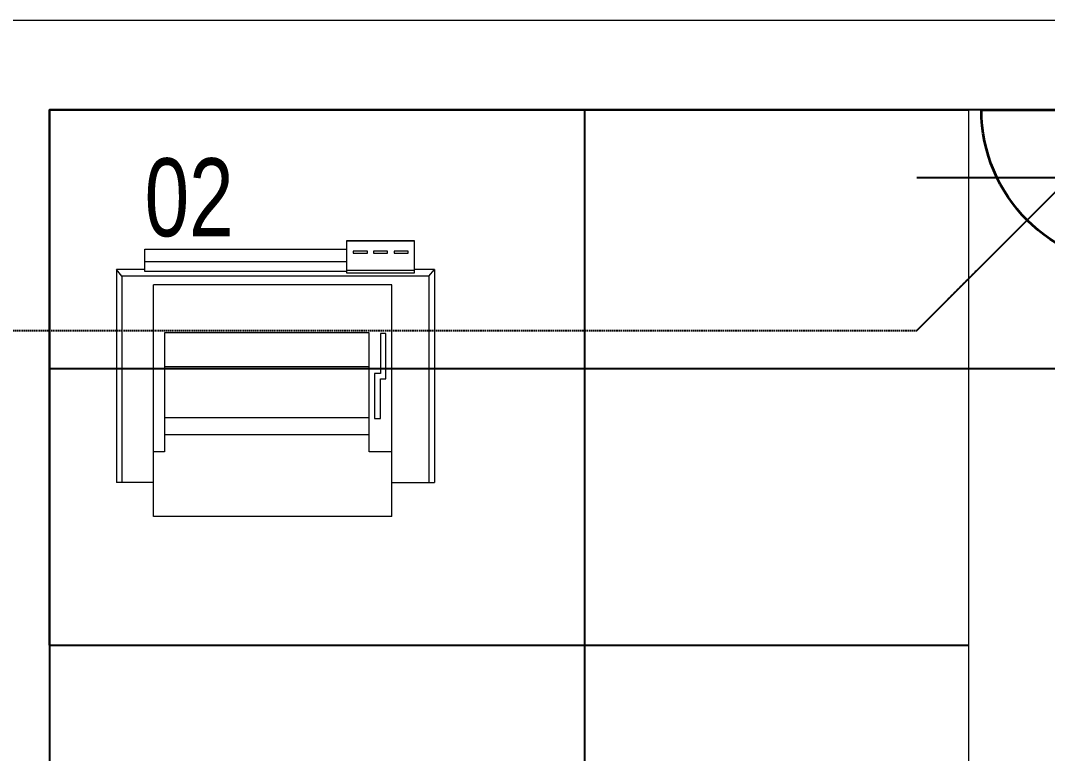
# Model space of a CAD drawing. Extents: x -12260 to 57327, y -29287 to 19916.
# Drawn here: x 38543 to 39694, y -3532 to -2710 of the extents above; entities that cross this region are included whole.
import ezdxf
from ezdxf.enums import TextEntityAlignment as Align

# ---------------------------------------------------------------- set-up
doc = ezdxf.new("R2010")
doc.units = 0
doc.header["$LTSCALE"] = 0.25
doc.linetypes.add('DASHDOT', pattern=[25.4, 12.7, -6.35, 0, -6.35])
doc.linetypes.add('HIDDEN', pattern=[9.525, 6.35, -3.175])
for name, color, linetype, lineweight in [('01-First Floor-FUR$0$72_EGR_EQP_TAG', 142, 'Continuous', 5), ('01-First Floor-FUR$0$LOADING', 253, 'Continuous', 5), ('01-First Floor-FUR$0$Walls', 251, 'Continuous', 5), ('E-LITE-CLNG-CNDT', 6, 'DASHDOT', 35), ('E-LITE-EXIT-NUMB', 6, 'Continuous', 25), ('E-POWR-FLOR-CNDT', 6, 'HIDDEN', 25), ('E-POWR-WALL @ 100', 4, 'Continuous', 35)]:
    doc.layers.add(name, color=color, linetype=linetype, lineweight=lineweight)
doc.layers.add('01-First Floor-FUR$0$FALSE CEILING', color=251, linetype='Continuous')
doc.styles.add('01-First Floor-FUR$0$X3G_ENTITY_257CFD', font='swisscl.ttf', dxfattribs={"height": 200})
doc.styles.add('DC_SIMPLEX', font='SIMPLEX.shx', dxfattribs={"width": 0.7})

# ---------------------------------------------------------------- blocks, each defined once
blk = doc.blocks.new('01-First Floor-FUR$0$ITPPLT2C-P')
at = {"color": 0}
for p, q in [((0.0229, 0.0318), (0.2618, 0.0318)), ((0.0304, 0.0256), (0.0229, 0.0318)), ((0.0229, 0), (0.0229, 0.0318)), ((0.0304, -0.3182), (0.0304, 0.0256)), ((0.0304, 0.0256), (0.2618, 0.0256)), ((0.2618, -0.0096), (0.2618, 0.0318)), ((0, 0), (0, -0.2262)), ((0.0252, 0), (0, 0)), ((0.0139, 0), (0.0139, -0.2262)), ((0.0252, 0), (0.0139, 0)), ((0.0252, -0.2262), (0.0252, 0)), ((0.0401, -0.2769), (0.0401, -0.0096)), ((0.3, -0.0096), (0.0401, -0.0096)), ((0.2274, -0.0222), (0.2274, -0.0096)), ((0.3, -0.2769), (0.3, -0.0096)), ((0.0939, -0.2515), (0.0939, -0.0222)), ((0.0939, -0.0222), (0.2274, -0.0222)), ((0.1321, -0.2515), (0.1321, -0.0222)), ((0.1894, -0.2515), (0.1894, -0.0222)), ((0.2082, -0.2515), (0.2082, -0.0222)), ((-0.0091, -0.2262), (0.0267, -0.2262)), ((-0.0091, -0.3023), (-0.0091, -0.2262)), ((-0.0087, -0.2262), (0.0236, -0.2262)), ((-0.0087, -0.3023), (-0.0087, -0.2262)), ((0, -0.2262), (0.0252, -0.2262)), ((0.0139, -0.2262), (0.0252, -0.2262)), ((0.0236, -0.2262), (0.0236, -0.3023)), ((0.0267, -0.2262), (0.0267, -0.3023)), ((0.0023, -0.2495), (0.0023, -0.2334)), ((0.0023, -0.2334), (0.0045, -0.2334)), ((0.0045, -0.2334), (0.0045, -0.2495)), ((0.0045, -0.2495), (0.0023, -0.2495)), ((0.2274, -0.2515), (0.0939, -0.2515)), ((0.2274, -0.2769), (0.2274, -0.2515)), ((0.0023, -0.2721), (0.0023, -0.2562)), ((0.0023, -0.2562), (0.0045, -0.2562)), ((0.0045, -0.2562), (0.0045, -0.2721)), ((0.0947, -0.2701), (0.0947, -0.2641)), ((0.0947, -0.2641), (0.1395, -0.2641)), ((0.1395, -0.2575), (0.19, -0.2575)), ((0.1395, -0.2641), (0.1395, -0.2575)), ((0.19, -0.2641), (0.1457, -0.2641)), ((0.1457, -0.2641), (0.1457, -0.2701)), ((0.19, -0.2575), (0.19, -0.2641)), ((0.0045, -0.2721), (0.0023, -0.2721)), ((0.1457, -0.2701), (0.0947, -0.2701)), ((0.0023, -0.295), (0.0023, -0.2793)), ((0.0023, -0.2793), (0.0045, -0.2793)), ((0.0045, -0.2793), (0.0045, -0.295)), ((0.3, -0.2769), (0.0401, -0.2769)), ((0.2618, -0.2769), (0.2618, -0.3246)), ((0.0045, -0.295), (0.0023, -0.295)), ((0.0267, -0.3023), (-0.0091, -0.3023)), ((0.0236, -0.3023), (-0.0087, -0.3023)), ((0.0229, -0.3246), (0.0229, -0.3023)), ((0.0304, -0.3182), (0.0229, -0.3246)), ((0.0304, -0.3182), (0.2618, -0.3182)), ((0.0229, -0.3246), (0.2618, -0.3246))]:
    blk.add_line(p, q, dxfattribs=at)
blk = doc.blocks.new('01-First Floor-FUR$0$GF21043-P')
at = {"color": 0}
for p, q in [((0.8, 0), (0.8, 0.75)), ((-0.8, 0), (0.8, 0))]:
    blk.add_line(p, q, dxfattribs=at)
blk = doc.blocks.new('01-First Floor-FUR')
at = {"layer": '01-First Floor-FUR$0$FALSE CEILING', "linetype": 'Continuous'}
for p, q in [((39176, -6100), (39176, -2810)), ((38576, -3100), (42776, -3100))]:
    blk.add_line(p, q, dxfattribs=at)
at = {"layer": '01-First Floor-FUR$0$FALSE CEILING'}
blk.add_line((38576, -3410, -0.1), (39606, -3410, -0.1), dxfattribs=at)
at = {"layer": '01-First Floor-FUR$0$FALSE CEILING', "elevation": -0.1}
blk.add_lwpolyline([(38576, -3410), (38576, -2810), (39606, -2810)], dxfattribs=at)
at = {"layer": '01-First Floor-FUR$0$FALSE CEILING'}
blk.add_lwpolyline([(38576, -6100), (42776, -6100), (42776, -2810), (38576, -2810)], close=True, dxfattribs=at)
at = {"layer": '01-First Floor-FUR$0$LOADING'}
blk.add_line((38576, -3410, -0.1), (39606, -3410, -0.1), dxfattribs=at)
at = {"layer": '01-First Floor-FUR$0$LOADING', "elevation": -0.1}
blk.add_lwpolyline([(38576, -3410), (38576, -2810), (39606, -2810)], dxfattribs=at)
at = {"layer": '01-First Floor-FUR$0$Walls'}
for p, q in [((42876, -2710), (34876, -2710)), ((38576, -2810), (38576, -6100)), ((38576, -2810), (42776, -2810))]:
    blk.add_line(p, q, dxfattribs=at)
at = {"layer": '01-First Floor-FUR$0$LOADING', "extrusion": (1.19929e-18, 8.17187e-07, 1), "xscale": -1000.000000000003, "yscale": 1000.000000000003, "zscale": 1000.000000000003, "rotation": 270}
blk.add_blockref('01-First Floor-FUR$0$GF21043-P', (39606, -3610, -0.1), dxfattribs=at)
at = {"layer": '01-First Floor-FUR$0$LOADING', "extrusion": (-8.17187e-07, 1.1992e-18, -1), "xscale": 1000.000000000003, "yscale": 1000.000000000003, "zscale": 1000.000000000003, "rotation": 269.9999999932569}
blk.add_blockref('01-First Floor-FUR$0$ITPPLT2C-P', (-38682.7, -2966.1, 0.1), dxfattribs=at)
at = {"layer": '01-First Floor-FUR$0$72_EGR_EQP_TAG', "insert": (38732.4, -2864.4, -0.1), "char_height": 87.47, "attachment_point": 2, "style": '01-First Floor-FUR$0$X3G_ENTITY_257CFD'}
blk.add_mtext('02', dxfattribs=at)
blk = doc.blocks.new('*U26')
blk.add_line((0, -1.75), (0, -3.25))
blk.add_lwpolyline([(-1.75, 0, 1), (1.75, 0)], format="xyb", close=True)
at = {"layer": 'Defpoints'}
for p, q in [((-2.475, -2.475), (0, 0)), ((2.475, -2.475), (0, 0)), ((2.475, -0.758), (-2.475, -0.758))]:
    blk.add_line(p, q, dxfattribs=at)
at = {"layer": 'E-LITE-EXIT-NUMB', "style": 'DC_SIMPLEX', "width": 0.7, "flags": 8}
blk.add_attdef('TYPE', text='', height=2, rotation=360, dxfattribs=at).set_placement((-2.682, 5.238), align=Align.RIGHT)
blk.add_attdef('CIRCUIT', (2.682, 5.238), '', height=2, rotation=360, dxfattribs=at)

msp = doc.modelspace()

# ---------------------------------------------------------------- linework, layer by layer
at = {"layer": 'E-POWR-FLOR-CNDT'}
msp.add_lwpolyline([(38339.6, -2933.7), (38463.4, -3057.5), (39547.8, -3057.5), (39671.6, -2933.7)], dxfattribs=at)

# ---------------------------------------------------------------- block references
at = {"layer": 'E-LITE-CLNG-CNDT'}
msp.add_blockref('01-First Floor-FUR', (0, 0), dxfattribs=at)
at = {"layer": 'E-POWR-WALL @ 100', "xscale": -100, "yscale": 100, "zscale": 100}
msp.add_blockref('*U26', (39795.3, -2810), dxfattribs=at)

doc.saveas('drawing.dxf')
